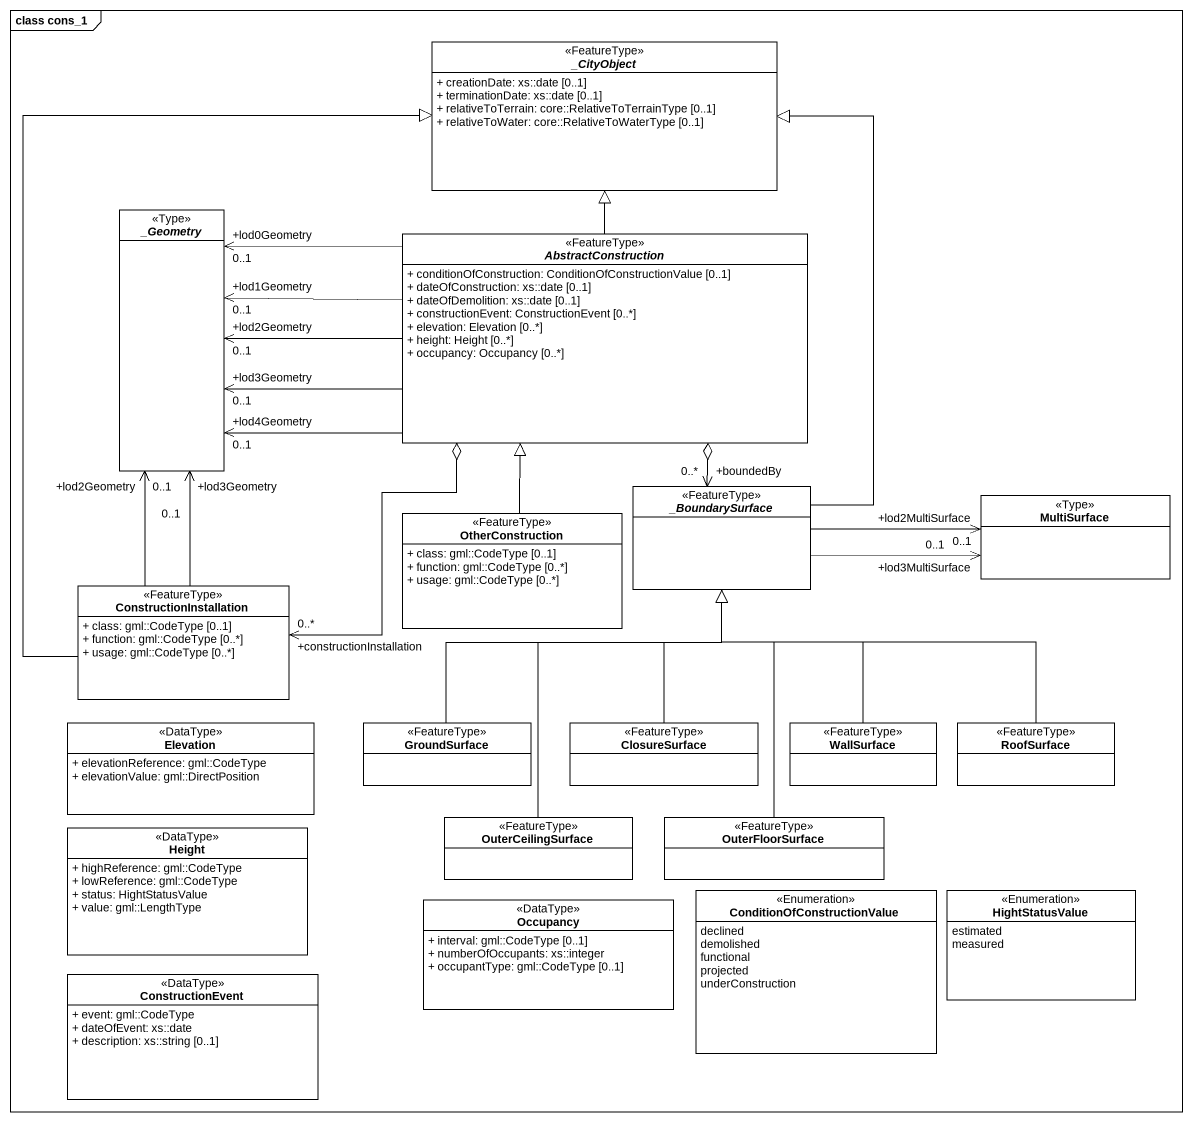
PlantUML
@startuml
mainframe class cons_1
hide circle
hide empty members
skinparam classAttributeIconSize 0
abstract class "_CityObject" as CityObject <<FeatureType>> #FFFFFF {
  + creationDate: xs::date [0..1]
  + terminationDate: xs::date [0..1]
  + relativeToTerrain: core::RelativeToTerrainType [0..1]
  + relativeToWater: core::RelativeToWaterType [0..1]
}
abstract class "_Geometry" as Geometry <<Type>> #FFFFFF
abstract class AbstractConstruction <<FeatureType>> #FFFFFF {
  + conditionOfConstruction: ConditionOfConstructionValue [0..1]
  + dateOfConstruction: xs::date [0..1]
  + dateOfDemolition: xs::date [0..1]
  + constructionEvent: ConstructionEvent [0..*]
  + elevation: Elevation [0..*]
  + height: Height [0..*]
  + occupancy: Occupancy [0..*]
}
abstract class "_BoundarySurface" as BoundarySurface <<FeatureType>> #FFFFFF
class MultiSurface <<Type>> #FFFFFF
class OtherConstruction <<FeatureType>> #FFFFFF {
  + class: gml::CodeType [0..1]
  + function: gml::CodeType [0..*]
  + usage: gml::CodeType [0..*]
}
class ConstructionInstallation <<FeatureType>> #FFFFFF {
  + class: gml::CodeType [0..1]
  + function: gml::CodeType [0..*]
  + usage: gml::CodeType [0..*]
}
class Elevation <<DataType>> #FFFFFF {
  + elevationReference: gml::CodeType
  + elevationValue: gml::DirectPosition
}
class GroundSurface <<FeatureType>> #FFFFFF
class ClosureSurface <<FeatureType>> #FFFFFF
class WallSurface <<FeatureType>> #FFFFFF
class RoofSurface <<FeatureType>> #FFFFFF
class Height <<DataType>> #FFFFFF {
  + highReference: gml::CodeType
  + lowReference: gml::CodeType
  + status: HightStatusValue
  + value: gml::LengthType
}
class OuterCeilingSurface <<FeatureType>> #FFFFFF
class OuterFloorSurface <<FeatureType>> #FFFFFF
class Occupancy <<DataType>> #FFFFFF {
  + interval: gml::CodeType [0..1]
  + numberOfOccupants: xs::integer
  + occupantType: gml::CodeType [0..1]
}
enum ConditionOfConstructionValue <<Enumeration>> #FFFFFF {
  declined
  demolished
  functional
  projected
  underConstruction
}
enum HightStatusValue <<Enumeration>> #FFFFFF {
  estimated
  measured
}
class ConstructionEvent <<DataType>> #FFFFFF {
  + event: gml::CodeType
  + dateOfEvent: xs::date
  + description: xs::string [0..1]
}
Geometry "+lod4Geometry\n0..1" <-right- AbstractConstruction
Geometry "+lod0Geometry\n0..1" <-right- AbstractConstruction
Geometry "+lod1Geometry\n0..1" <-right- AbstractConstruction
Geometry "+lod2Geometry\n0..1" <-right- AbstractConstruction
Geometry "+lod3Geometry\n0..1" <-right- AbstractConstruction
Geometry "+lod2Geometry\n0..1" <-- ConstructionInstallation
Geometry "+lod3Geometry\n0..1" <-- ConstructionInstallation
AbstractConstruction -up-|> CityObject
BoundarySurface -up-|> CityObject
BoundarySurface "+boundedBy\n0..*" <-up-o AbstractConstruction
MultiSurface "+lod2MultiSurface\n0..1" <-left- BoundarySurface
MultiSurface "+lod3MultiSurface\n0..1" <-left- BoundarySurface
OtherConstruction -up-|> AbstractConstruction
ConstructionInstallation -up-|> CityObject
ConstructionInstallation "+constructionInstallation\n0..*" <-up-o AbstractConstruction
GroundSurface -up-|> BoundarySurface
ClosureSurface -up-|> BoundarySurface
WallSurface -up-|> BoundarySurface
RoofSurface -up-|> BoundarySurface
OuterCeilingSurface -up-|> BoundarySurface
OuterFloorSurface -up-|> BoundarySurface
@enduml
